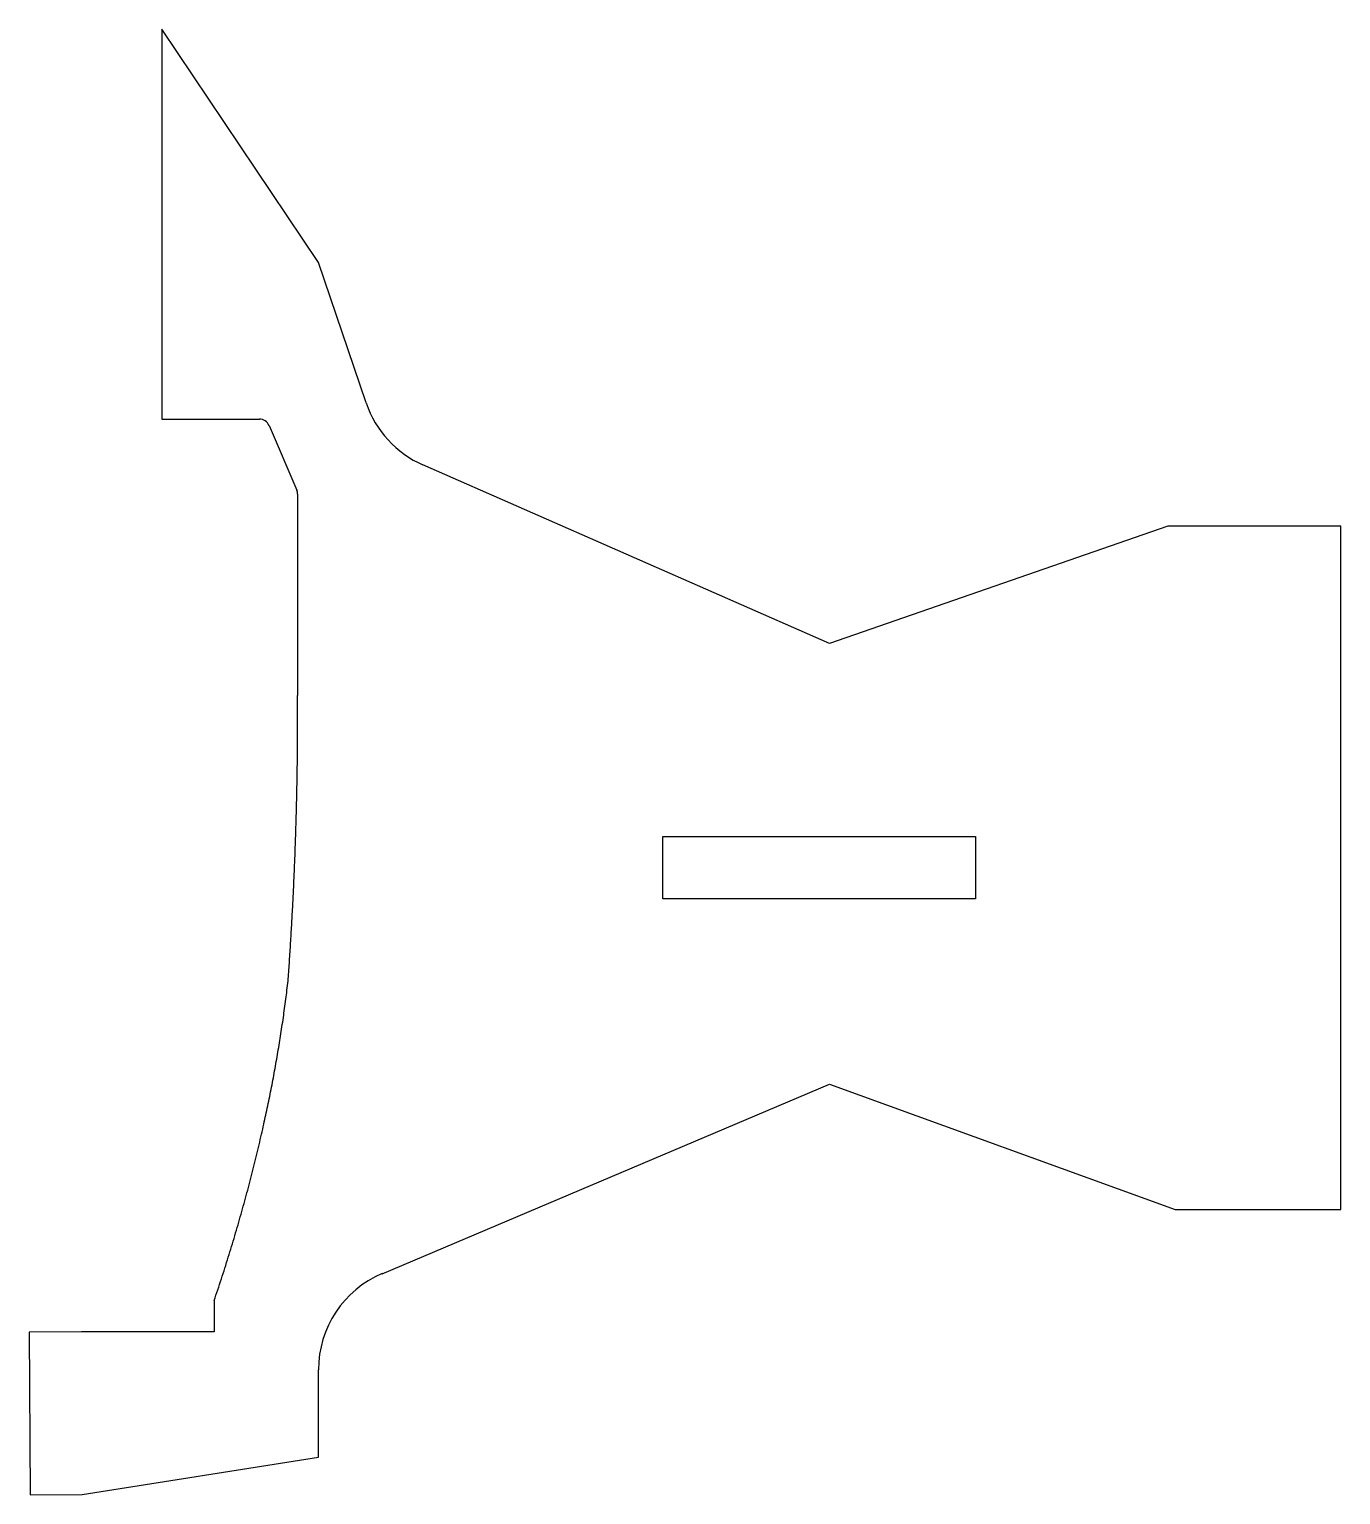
# Model space of a CAD drawing. Header units: millimetres. Extents: x 23 to 149, y -60 to 80.
import ezdxf

# ---------------------------------------------------------------- set-up
doc = ezdxf.new("R2010")
doc.units = ezdxf.units.MM
doc.layers.get('0').update_dxf_attribs({"linetype": 'CONTINUOUS'})

msp = doc.modelspace()

# ---------------------------------------------------------------- linework, layer by layer
for p, q in [((51, 58), (36, 80.36)), ((36, 80.36), (36, 43)), ((55.57, 44.55), (51, 58)), ((36, 43), (45.34, 43)), ((46.26, 42.39), (48.92, 36.19)), ((100, 21.5), (61.02, 38.6)), ((49, 35.79), (49, 16.51)), ((132.43, 32.75), (100, 21.5)), ((149, 32.75), (132.43, 32.75)), ((149, -32.75), (149, 32.75)), ((57.1, -38.92), (100, -20.75)), ((100, -20.75), (133.13, -32.75)), ((133.13, -32.75), (149, -32.75)), ((41, -41.5), (41, -44.5)), ((28.28, -44.5), (23.28, -44.52)), ((23.28, -44.52), (23.35, -60.1)), ((41, -44.5), (28.28, -44.5)), ((51, -56.5), (51, -48.12)), ((28.35, -60.08), (51, -56.5)), ((23.35, -60.1), (28.35, -60.08))]:
    msp.add_line(p, q)
msp.add_lwpolyline([(84, 3), (114, 3), (114, -3), (84, -3)], close=True)
for centre, radius, start, end in [((65.04, 47.76), 10, 198.7477, 246.3093), ((45.34, 42), 1, 23.1986, 90), ((48, 35.79), 1, 0, 23.1986), ((61, -48.12), 10, 112.9512, 180)]:
    msp.add_arc(centre, radius, start, end)
for points in [[(48.09, -10.86), (49.08, 2.82), (49, 16.51)], [(41, -41.5), (46.37, -25.68), (48.09, -10.86)]]:
    msp.add_open_spline(points, degree=2)

doc.saveas('drawing.dxf')
